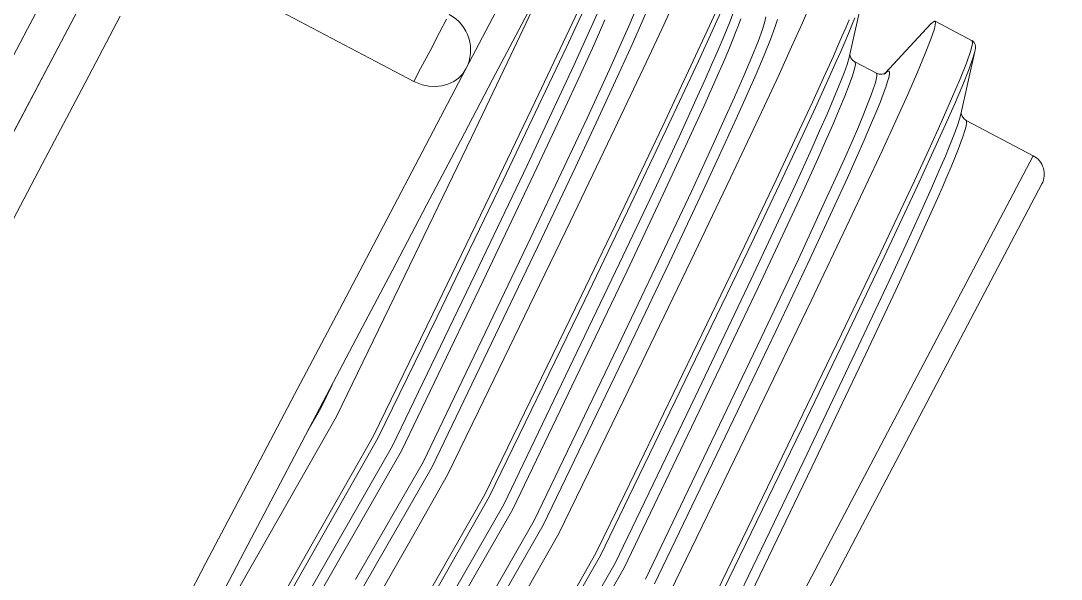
# Model space of a CAD drawing. Header units: metres. Extents: x 1628 to 1845, y 824 to 931.
# Drawn here: x 1706.8069 to 1706.8798, y 879.9129 to 879.952 of the extents above; entities that cross this region are included whole.
import ezdxf

# ---------------------------------------------------------------- set-up
doc = ezdxf.new("R2010")
doc.units = ezdxf.units.M
doc.header["$LTSCALE"] = 0.15
doc.layers.add('hidrosanitário', color=26, linetype='Continuous', lineweight=0)

msp = doc.modelspace()

# ---------------------------------------------------------------- linework, layer by layer
at = {"layer": 'hidrosanitário', "linetype": 'Continuous'}
for p, q in [((1706.803080101886, 879.9379647746683), (1706.824009386023, 879.977720018543)), ((1706.807362871931, 879.9514789595627), (1706.81055729904, 879.9575467843368)), ((1706.816434826435, 879.9572660976663), (1706.834443735346, 879.9477852459635)), ((1706.812960456448, 879.9567325405695), (1706.809709096313, 879.9505565713281)), ((1706.843921322548, 879.9554162832536), (1706.842022587087, 879.9518096290166)), ((1706.841239589864, 879.94961868133), (1706.843587561909, 879.9546083851441)), ((1706.846441491518, 879.9537736317519), (1706.84492058229, 879.9505222485008)), ((1706.846652947552, 879.953412365082), (1706.845140710262, 879.95017722712)), ((1706.851022487979, 879.9532825962643), (1706.850440204595, 879.9519292374201)), ((1706.851828713884, 879.9514573063587), (1706.85277136114, 879.9535127295193)), ((1706.85600614973, 879.9535402723931), (1706.855166516621, 879.9516811918276)), ((1706.861684025494, 879.9519020523095), (1706.862291746359, 879.9533212816906)), ((1706.864994362317, 879.9495870247941), (1706.86598292394, 879.9539909337999)), ((1706.838101791946, 879.9486677891754), (1706.840435911689, 879.9531014572839)), ((1706.846649098538, 879.951078676593), (1706.847431452944, 879.9528288306984)), ((1706.850159739319, 879.9531657449014), (1706.849586056019, 879.9518287165596)), ((1706.856203707056, 879.9531516644387), (1706.855368918664, 879.9513017878393)), ((1706.813854333471, 879.9523644428153), (1706.811160275906, 879.9472470716331)), ((1706.836247002352, 879.9512105575567), (1706.83673774133, 879.9521427178557)), ((1706.847078239428, 879.950371889997), (1706.84784746084, 879.952097098122)), ((1706.849586056019, 879.9518287165596), (1706.848910104573, 879.9502988878352)), ((1706.850440204595, 879.9519292374201), (1706.849754186079, 879.95038028757)), ((1706.856368114764, 879.9513817574438), (1706.856616734046, 879.9520004930422)), ((1706.856616734046, 879.9520004930422), (1706.856818767223, 879.9525265096444)), ((1706.857205661684, 879.9517394836292), (1706.857359423846, 879.9521684601217)), ((1706.859055253561, 879.9519829790191), (1706.858883163786, 879.9514197560692)), ((1706.859116385084, 879.9523210926089), (1706.859055253561, 879.9519829790191)), ((1706.859935088858, 879.952132278498), (1706.859760123934, 879.9515635958554)), ((1706.860933537229, 879.9502116357825), (1706.861684025494, 879.9519020523095)), ((1706.864965414319, 879.9521157421149), (1706.864726764435, 879.951546911854)), ((1706.865370701267, 879.9522401779017), (1706.865159680347, 879.9517225138983)), ((1706.870948271759, 879.9520186525123), (1706.870695863154, 879.9518195497498)), ((1706.87094015872, 879.9514735185561), (1706.871023426296, 879.9518965471972)), ((1706.870985948364, 879.952014544603), (1706.870948271759, 879.9520186525123)), ((1706.871023426296, 879.9518965471972), (1706.870985948364, 879.952014544603)), ((1706.873590685999, 879.9506432715647), (1706.870985948364, 879.952014544603)), ((1706.804123962028, 879.9453266395784), (1706.807362871931, 879.9514789595627)), ((1706.835579705179, 879.9499430243872), (1706.836247002352, 879.9512105575567)), ((1706.842022587087, 879.9518096290166), (1706.839945842791, 879.9478648464132)), ((1706.850761254864, 879.9491648028435), (1706.851828713884, 879.9514573063587)), ((1706.855166516621, 879.9516811918276), (1706.854196452429, 879.949574366278)), ((1706.855368918664, 879.9513017878393), (1706.854404566413, 879.9492058136206)), ((1706.856070172295, 879.9506651339783), (1706.856368114764, 879.9513817574438)), ((1706.856763915604, 879.9506116487972), (1706.857007745022, 879.9512212861526)), ((1706.857007745022, 879.9512212861526), (1706.857205661684, 879.9517394836292)), ((1706.858883163786, 879.9514197560692), (1706.858579445121, 879.9505904885517)), ((1706.859760123934, 879.9515635958554), (1706.859451636972, 879.9507252759689)), ((1706.864726764435, 879.951546911854), (1706.864462991381, 879.9509315153722)), ((1706.86492273022, 879.951156925329), (1706.864660815033, 879.950545069729)), ((1706.865159680347, 879.9517225138983), (1706.86492273022, 879.951156925329)), ((1706.870695863154, 879.9518195497498), (1706.867495758115, 879.9483730314599)), ((1706.870699957169, 879.9507523933174), (1706.87094015872, 879.9514735185561)), ((1706.809709096313, 879.9505565713281), (1706.806407241522, 879.9442846873211)), ((1706.84492058229, 879.9505222485008), (1706.842960368274, 879.946390327579)), ((1706.845655746504, 879.9489010174306), (1706.846649098538, 879.951078676593)), ((1706.846101107444, 879.9482250406662), (1706.847078239428, 879.950371889997)), ((1706.849754186079, 879.95038028757), (1706.848992267786, 879.9486947288418)), ((1706.8557216878, 879.949848898203), (1706.856070172295, 879.9506651339783)), ((1706.856471471866, 879.9499054702468), (1706.856763915604, 879.9506116487972)), ((1706.858579445121, 879.9505904885517), (1706.858142354665, 879.9495014958703)), ((1706.859451636972, 879.9507252759689), (1706.859007874081, 879.9496236139547)), ((1706.864462991381, 879.9509315153722), (1706.864175089215, 879.9502713366002)), ((1706.864660815033, 879.950545069729), (1706.864374921304, 879.9498887164585)), ((1706.870305523323, 879.9497383033266), (1706.870699957169, 879.9507523933174)), ((1706.873617329555, 879.9504135120459), (1706.87348030818, 879.9498889948985)), ((1706.87372767098, 879.9505270609251), (1706.873586855038, 879.9506449743066)), ((1706.873586943001, 879.9506450262855), (1706.873590685811, 879.9506432716638)), ((1706.873590685811, 879.9506432716638), (1706.873617329555, 879.9504135120459)), ((1706.873802001747, 879.9503781250845), (1706.87372767098, 879.9505270609251)), ((1706.873824172255, 879.9502336881109), (1706.873802001747, 879.9503781250845)), ((1706.834918355368, 879.9486867882509), (1706.835579705179, 879.9499430243872)), ((1706.845140710262, 879.95017722712), (1706.843191447908, 879.9460658230986)), ((1706.848910104573, 879.9502988878352), (1706.84815932126, 879.9486344806677)), ((1706.855325566436, 879.9489403856738), (1706.8557216878, 879.949848898203)), ((1706.856129204038, 879.9491010430696), (1706.856471471866, 879.9499054702468)), ((1706.860046929177, 879.9482626592729), (1706.860933537229, 879.9502116357825)), ((1706.864175089215, 879.9502713366002), (1706.863864020525, 879.9495681206816)), ((1706.864374921304, 879.9498887164585), (1706.864066006492, 879.9491896015312)), ((1706.865016300652, 879.9496539638457), (1706.86501499521, 879.9496790256543)), ((1706.865031795956, 879.9495719600076), (1706.865016300652, 879.9496539638457)), ((1706.869760751502, 879.9484386458615), (1706.870305523323, 879.9497383033266)), ((1706.87279280579, 879.9454815077387), (1706.87378136837, 879.9498854210045)), ((1706.87348030818, 879.9498889948985), (1706.873187851262, 879.9490692160595)), ((1706.873781364523, 879.9498854038847), (1706.873668129059, 879.9494820972656)), ((1706.873782982822, 879.9498926561863), (1706.873802261536, 879.9499881075534)), ((1706.873802261536, 879.9499881075534), (1706.873819622069, 879.9501103191834)), ((1706.873819622069, 879.9501103191834), (1706.873824172255, 879.9502336881109)), ((1706.838487673372, 879.9438616837161), (1706.841239589864, 879.94961868133)), ((1706.848289191033, 879.9439393862764), (1706.850761254864, 879.9491648028435)), ((1706.854196452429, 879.949574366278), (1706.851898878972, 879.9446817023066)), ((1706.854404566413, 879.9492058136206), (1706.852120824347, 879.9443394238064)), ((1706.854870791232, 879.9479150204701), (1706.855325566436, 879.9489403856738)), ((1706.855739958533, 879.9482055909983), (1706.856129204038, 879.9491010430696)), ((1706.858142354665, 879.9495014958703), (1706.857583774972, 879.9481824775504)), ((1706.859007874081, 879.9496236139547), (1706.858440891504, 879.9482886360432)), ((1706.863864020525, 879.9495681206816), (1706.863174679405, 879.9480362416592)), ((1706.864066006492, 879.9491896015312), (1706.863381371278, 879.9476666715183)), ((1706.864583426742, 879.9483309790852), (1706.864817293755, 879.9489821324072)), ((1706.864817293755, 879.9489821324072), (1706.864966189282, 879.9494713303842)), ((1706.864966189282, 879.9494713303842), (1706.864994362317, 879.9495870247941)), ((1706.865080003985, 879.9494488148097), (1706.865031795956, 879.9495719600076)), ((1706.865201061147, 879.9492842461458), (1706.865080003985, 879.9494488148097)), ((1706.865365006802, 879.9491638096478), (1706.865201061147, 879.9492842461458)), ((1706.865344615383, 879.9486682208568), (1706.865404669205, 879.9489816899701)), ((1706.865365026972, 879.9491638099313), (1706.865363259924, 879.9491647060416)), ((1706.86536483309, 879.9491639125389), (1706.8668730804, 879.9483698905827)), ((1706.865389813694, 879.9491375409292), (1706.865365026972, 879.9491638099313)), ((1706.865404669205, 879.9489816899701), (1706.865389813694, 879.9491375409292)), ((1706.873187851262, 879.9490692160595), (1706.872743055835, 879.947960072194)), ((1706.873668129059, 879.9494820972656), (1706.873377100623, 879.9486650325797)), ((1706.834443735346, 879.9477852459635), (1706.834918355368, 879.9486867882509)), ((1706.835283422932, 879.9433142879874), (1706.838101791946, 879.9486677891754)), ((1706.837878443012, 879.9483269990111), (1706.837582283738, 879.9480221386185)), ((1706.838101791946, 879.9486677891754), (1706.837878443012, 879.9483269990111)), ((1706.844450596264, 879.9463005277381), (1706.845655746504, 879.9489010174306)), ((1706.844915197563, 879.9456610971614), (1706.846101107444, 879.9482250406662)), ((1706.84815932126, 879.9486344806677), (1706.846588623546, 879.9452221325336)), ((1706.848992267786, 879.9486947288418), (1706.847398363151, 879.945238294218)), ((1706.855292900599, 879.9471948844301), (1706.855739958533, 879.9482055909983)), ((1706.857583774972, 879.9481824775504), (1706.856926165011, 879.9466819276471)), ((1706.858440891504, 879.9482886360432), (1706.857773471804, 879.9467694525059)), ((1706.859031901535, 879.9460697493308), (1706.860046929177, 879.9482626592729)), ((1706.864266543373, 879.9475222309933), (1706.864583426742, 879.9483309790852)), ((1706.864971030945, 879.9475453037165), (1706.865199726547, 879.9481866343102)), ((1706.865199726547, 879.9481866343102), (1706.865344615383, 879.9486682208568)), ((1706.867064773467, 879.9483030268556), (1706.866872866221, 879.9483699944775)), ((1706.866872941094, 879.9483699636447), (1706.866878788713, 879.948366386025)), ((1706.866878788713, 879.948366386025), (1706.866912692014, 879.9482926176287)), ((1706.866912692014, 879.9482926176287), (1706.866908376986, 879.9481457061132)), ((1706.867269054874, 879.9482963197319), (1706.867064773467, 879.9483030268556)), ((1706.86739798116, 879.9483262902221), (1706.867269054874, 879.9482963197319)), ((1706.867474435928, 879.9483599680863), (1706.86739798116, 879.9483262902221)), ((1706.86743241936, 879.9483048440601), (1706.867577396972, 879.9484457763978)), ((1706.86750800033, 879.9483805318458), (1706.867474435928, 879.9483599680863)), ((1706.867495779976, 879.948369046895), (1706.867511853866, 879.9483832967616)), ((1706.867511853866, 879.9483832967616), (1706.86750800033, 879.9483805318458)), ((1706.867577396972, 879.9484457763978), (1706.8676874516, 879.9485179864356)), ((1706.8676874516, 879.9485179864356), (1706.867759818212, 879.9485179700167)), ((1706.867789300124, 879.9482970890357), (1706.867745261347, 879.9480734753546)), ((1706.867759818212, 879.9485179700167), (1706.867793936611, 879.9484446106798)), ((1706.867793936611, 879.9484446106798), (1706.867789300124, 879.9482970890357)), ((1706.869070698561, 879.9468630264304), (1706.869760751502, 879.9484386458615)), ((1706.873377100623, 879.9486650325797), (1706.872934701496, 879.9475604414368)), ((1706.835024217403, 879.9475498509831), (1706.834443735346, 879.9477852459635)), ((1706.835492139227, 879.947450915567), (1706.835024217403, 879.9475498509831)), ((1706.835950282378, 879.9474260876951), (1706.835492139227, 879.947450915567)), ((1706.836411381205, 879.947474315747), (1706.835950282378, 879.9474260876951)), ((1706.836836806207, 879.9475910657064), (1706.836411381205, 879.947474315747)), ((1706.837238309932, 879.9477790441841), (1706.836836806207, 879.9475910657064)), ((1706.837582283738, 879.9480221386185), (1706.837238309932, 879.9477790441841)), ((1706.839945842791, 879.9478648464132), (1706.837717140631, 879.9436314193503)), ((1706.85434408893, 879.9467444220717), (1706.854870791232, 879.9479150204701)), ((1706.863174679405, 879.9480362416592), (1706.862391323327, 879.9463257275055)), ((1706.863381371278, 879.9476666715183), (1706.862603230408, 879.9459660502645)), ((1706.863873292906, 879.9465707111748), (1706.864266543373, 879.9475222309933)), ((1706.864660447139, 879.9467485209506), (1706.864971030945, 879.9475453037165)), ((1706.866782401331, 879.9476252960375), (1706.866657142271, 879.9472428987432)), ((1706.866865207611, 879.9479237433301), (1706.866782401331, 879.9476252960375)), ((1706.866908376986, 879.9481457061132), (1706.866865207611, 879.9479237433301)), ((1706.867661025671, 879.9477723135384), (1706.867533732462, 879.947386053094)), ((1706.867745261347, 879.9480734753546), (1706.867661025671, 879.9477723135384)), ((1706.872743055835, 879.947960072194), (1706.87215018911, 879.9465696692054)), ((1706.872934701496, 879.9475604414368), (1706.872345180324, 879.9461763943283)), ((1706.811160275906, 879.9472470716331), (1706.808389704305, 879.9419843617885)), ((1706.853048146137, 879.9439151980829), (1706.85434408893, 879.9467444220717)), ((1706.854774963944, 879.9460409360048), (1706.855292900599, 879.9471948844301)), ((1706.857773471804, 879.9467694525059), (1706.85704888176, 879.9451571721746)), ((1706.864274508523, 879.9458108893699), (1706.864660447139, 879.9467485209506)), ((1706.866485201824, 879.9467670885095), (1706.866259869045, 879.946183112966)), ((1706.866657142271, 879.9472428987432), (1706.866485201824, 879.9467670885095)), ((1706.867359089569, 879.9469051104121), (1706.867130286051, 879.9463145431749)), ((1706.867533732462, 879.947386053094), (1706.867359089569, 879.9469051104121)), ((1706.868241544779, 879.9450231844952), (1706.869070698561, 879.9468630264304)), ((1706.842960368274, 879.946390327579), (1706.840456220765, 879.9411680019608)), ((1706.843191447908, 879.9460658230986), (1706.84070107006, 879.9408692746644)), ((1706.842383653468, 879.9419040991769), (1706.844450596264, 879.9463005277381)), ((1706.853500059727, 879.9432516750693), (1706.854774963944, 879.9460409360048)), ((1706.856926165011, 879.9466819276471), (1706.856212169324, 879.9450897730948)), ((1706.856652286252, 879.9410199390844), (1706.859031901535, 879.9460697493308)), ((1706.862391323327, 879.9463257275055), (1706.861493826808, 879.9443923188243)), ((1706.863412925977, 879.9454957746697), (1706.863873292906, 879.9465707111748)), ((1706.866259869045, 879.946183112966), (1706.865971747421, 879.9454709237185)), ((1706.867130286051, 879.9463145431749), (1706.866837786662, 879.9455940394674)), ((1706.87215018911, 879.9465696692054), (1706.871414693642, 879.9449083571066)), ((1706.872345180324, 879.9461763943283), (1706.87161395336, 879.9445231912206)), ((1706.842880543079, 879.9413259985957), (1706.844915197563, 879.9456610971614)), ((1706.862603230408, 879.9459660502645), (1706.861711514267, 879.9440435716498)), ((1706.862896586972, 879.9443201125567), (1706.863412925977, 879.9454957746697)), ((1706.86382231964, 879.9447514865109), (1706.864274508523, 879.9458108893699)), ((1706.865971747421, 879.9454709237185), (1706.865611778511, 879.9446124678853)), ((1706.866837786662, 879.9455940394674), (1706.866472400457, 879.9447252947285)), ((1706.872704620462, 879.9451539783844), (1706.87279280579, 879.9454815077387)), ((1706.872814731899, 879.945548587057), (1706.872813438011, 879.9455735056046)), ((1706.872830208911, 879.9454665912968), (1706.872814731899, 879.945548587057)), ((1706.872878418505, 879.9453433836733), (1706.872830208911, 879.9454665912968)), ((1706.872999604094, 879.9451786448893), (1706.872878418505, 879.9453433836733)), ((1706.846588623546, 879.9452221325336), (1706.844967921954, 879.9417597613318)), ((1706.847398363151, 879.945238294218), (1706.845753734179, 879.9417304751563)), ((1706.851898878972, 879.9446817023066), (1706.849186671902, 879.9390006832567)), ((1706.856212169324, 879.9450897730948), (1706.855457136328, 879.9434330258965)), ((1706.85704888176, 879.9451571721746), (1706.856282678025, 879.9434792041455)), ((1706.86331485687, 879.9435926846699), (1706.86382231964, 879.9447514865109)), ((1706.865611778511, 879.9446124678853), (1706.865166604914, 879.9435802256766)), ((1706.866472400457, 879.9447252947285), (1706.866020573103, 879.9436804151875)), ((1706.867280546071, 879.9429329026929), (1706.868241544779, 879.9450231844952)), ((1706.871414693642, 879.9449083571066), (1706.870543017769, 879.9429883637548)), ((1706.872416593782, 879.9443179932663), (1706.872580994781, 879.9447745200602)), ((1706.872580994781, 879.9447745200602), (1706.872704620462, 879.9451539783844)), ((1706.873163518116, 879.9450582579365), (1706.872999604094, 879.9451786448893)), ((1706.873084788453, 879.9443541585593), (1706.873165568908, 879.9446555603789)), ((1706.873163276543, 879.9450583953052), (1706.877863181433, 879.942584114298)), ((1706.873165065243, 879.9450574069691), (1706.873163502065, 879.9450582758503)), ((1706.873193181895, 879.9450212307396), (1706.873165065243, 879.9450574069691)), ((1706.873165568908, 879.9446555603789), (1706.873203442186, 879.9448801051038)), ((1706.873203442186, 879.9448801051038), (1706.873193181895, 879.9450212307396)), ((1706.833805708135, 879.9341736905725), (1706.838487673372, 879.9438616837161)), ((1706.845438226501, 879.937994246584), (1706.848289191033, 879.9439393862764)), ((1706.852120824347, 879.9443394238064), (1706.849425276094, 879.9386900377784)), ((1706.851457037568, 879.940502823474), (1706.853048146137, 879.9439151980829)), ((1706.861493826808, 879.9443923188243), (1706.859843180511, 879.9408840138607)), ((1706.861711514267, 879.9440435716498), (1706.86007100244, 879.9405543526258)), ((1706.862341838743, 879.9430800617182), (1706.862896586972, 879.9443201125567)), ((1706.87161395336, 879.9445231912206), (1706.87074743631, 879.9426129979714)), ((1706.872214615127, 879.9437919857468), (1706.872416593782, 879.9443179932663)), ((1706.872803446634, 879.9435308709282), (1706.872964228893, 879.9439805241817)), ((1706.872964228893, 879.9439805241817), (1706.873084788453, 879.9443541585593)), ((1706.832307723947, 879.9376619380031), (1706.835283422932, 879.9433142879874)), ((1706.837717140631, 879.9436314193503), (1706.835364542996, 879.9391626524238)), ((1706.851934124741, 879.9398871185768), (1706.853500059727, 879.9432516750693)), ((1706.855457136328, 879.9434330258965), (1706.853905985895, 879.9400840614366)), ((1706.856282678025, 879.9434792041455), (1706.854708619573, 879.9400867258558)), ((1706.861196645615, 879.940568314108), (1706.862341838743, 879.9430800617182)), ((1706.8627694133, 879.9423703076753), (1706.86331485687, 879.9435926846699)), ((1706.865166604914, 879.9435802256766), (1706.864631339653, 879.9423666176393)), ((1706.866020573103, 879.9436804151875), (1706.865477347512, 879.9424516879873)), ((1706.871709862671, 879.9425558020633), (1706.871978099917, 879.94320276307)), ((1706.871978099917, 879.94320276307), (1706.872214615127, 879.9437919857468)), ((1706.872605580016, 879.9430126739311), (1706.872803446634, 879.9435308709282)), ((1706.859730480357, 879.9081409891204), (1706.877863181433, 879.942584114298)), ((1706.861642931587, 879.9398940994728), (1706.8627694133, 879.9423703076753)), ((1706.864631339653, 879.9423666176393), (1706.864005814212, 879.9409736504825)), ((1706.865477347512, 879.9424516879873), (1706.864842552546, 879.9410411144221)), ((1706.864997071197, 879.9380657114676), (1706.867280546071, 879.9429329026929)), ((1706.870543017769, 879.9429883637548), (1706.869542580418, 879.9408237517522)), ((1706.87074743631, 879.9426129979714), (1706.86975300885, 879.9404598025193)), ((1706.871414860275, 879.9418615243227), (1706.871709862671, 879.9425558020633)), ((1706.872110349132, 879.9417945759909), (1706.872373622917, 879.9424321091386)), ((1706.872373622917, 879.9424321091386), (1706.872605580016, 879.9430126739311)), ((1706.808389704305, 879.9419843617885), (1706.805580566997, 879.9366483962568)), ((1706.838754109558, 879.9342884943638), (1706.842383653468, 879.9419040991769)), ((1706.844967921954, 879.9417597613318), (1706.842636803682, 879.9368387531734)), ((1706.845753734179, 879.9417304751563), (1706.843388169343, 879.9367440343689)), ((1706.871090906225, 879.9411136395644), (1706.871414860275, 879.9418615243227)), ((1706.871820637514, 879.9411103478795), (1706.872110349132, 879.9417945759909)), ((1706.840456220765, 879.9411680019608), (1706.835776026101, 879.9314953148099)), ((1706.839306399713, 879.9338156268635), (1706.842880543079, 879.9413259985957)), ((1706.853874894226, 879.9352145506092), (1706.856652286252, 879.9410199390844)), ((1706.859843180511, 879.9408840138607), (1706.857635349863, 879.9362509659285)), ((1706.864005814212, 879.9409736504825), (1706.863271109033, 879.9393613687852)), ((1706.864842552546, 879.9410411144221), (1706.864096985845, 879.9394082026059)), ((1706.870735814293, 879.9403065962236), (1706.871090906225, 879.9411136395644)), ((1706.871502350704, 879.9403732277902), (1706.871820637514, 879.9411103478795)), ((1706.84070107006, 879.9408692746644), (1706.836049738461, 879.9312512766402)), ((1706.848874434917, 879.935043571142), (1706.851457037568, 879.940502823474)), ((1706.86007100244, 879.9405543526258), (1706.857876168634, 879.9359457233512)), ((1706.860014176909, 879.9380181005394), (1706.861196645615, 879.940568314108)), ((1706.861030220929, 879.9074567362499), (1706.878478669107, 879.9406001208025)), ((1706.869542580418, 879.9408237517522), (1706.867191100823, 879.9358286070791)), ((1706.86975300885, 879.9404598025193), (1706.867415909535, 879.9354919751498)), ((1706.869918566953, 879.9384839101721), (1706.870735814293, 879.9403065962236)), ((1706.871153344394, 879.9395777437054), (1706.871502350704, 879.9403732277902)), ((1706.84939146334, 879.934503732983), (1706.851934124741, 879.9398871185768)), ((1706.853905985895, 879.9400840614366), (1706.851596991746, 879.93517902973)), ((1706.854708619573, 879.9400867258558), (1706.852365531027, 879.9351169316918)), ((1706.86047932564, 879.937379714674), (1706.861642931587, 879.9398940994728)), ((1706.870349753608, 879.9377809971978), (1706.871153344394, 879.9395777437054)), ((1706.835364542996, 879.9391626524238), (1706.832917640577, 879.9345147532516)), ((1706.849186671902, 879.9390006832567), (1706.846166197631, 879.9327363079573)), ((1706.863271109033, 879.9393613687852), (1706.861403603178, 879.9353351137132)), ((1706.864096985845, 879.9394082026059), (1706.862201922851, 879.9353296080236)), ((1706.838987383409, 879.9246814025481), (1706.845438226501, 879.937994246584)), ((1706.849425276094, 879.9386900377784), (1706.846424208851, 879.9324626030392)), ((1706.858086561763, 879.9339171745775), (1706.860014176909, 879.9380181005394)), ((1706.8622975088, 879.9324081606272), (1706.864997071197, 879.9380657114676)), ((1706.868935626963, 879.9363336828427), (1706.869918566953, 879.9384839101721)), ((1706.82922563458, 879.9318074991405), (1706.832307723947, 879.9376619380031)), ((1706.858581830384, 879.9333359995939), (1706.86047932564, 879.937379714674)), ((1706.869382807301, 879.9356611484501), (1706.870349753608, 879.9377809971978)), ((1706.842636803682, 879.9368387531734), (1706.839212291434, 879.9296781455186)), ((1706.843388169343, 879.9367440343689), (1706.839912871764, 879.9294869605407)), ((1706.857635349863, 879.9362509659285), (1706.854670478657, 879.9300906828602)), ((1706.857876168634, 879.9359457233512), (1706.854928589248, 879.9298179599926)), ((1706.867191100823, 879.9358286070791), (1706.86443900243, 879.930072458627)), ((1706.86776076618, 879.933801476758), (1706.868935626963, 879.9363336828427)), ((1706.851596991746, 879.93517902973), (1706.848747864831, 879.9291977924228)), ((1706.849167942345, 879.9254790952535), (1706.853874894226, 879.9352145506092)), ((1706.852365531027, 879.9351169316918), (1706.849474238541, 879.9290556012203)), ((1706.861403603178, 879.9353351137132), (1706.859059066639, 879.9303641723899)), ((1706.862201922851, 879.9353296080236), (1706.859822781639, 879.9302929380823)), ((1706.867415909535, 879.9354919751498), (1706.86468096044, 879.9297684037175)), ((1706.868226661373, 879.9331644896532), (1706.869382807301, 879.9356611484501)), ((1706.832917640577, 879.9345147532516), (1706.830407186422, 879.9297461373491)), ((1706.84075515382, 879.9181306146885), (1706.848874434917, 879.935043571142)), ((1706.841383299446, 879.9177999252814), (1706.84939146334, 879.934503732983)), ((1706.829012630473, 879.9243125062748), (1706.833805708135, 879.9341736905725)), ((1706.832956710361, 879.9222361319252), (1706.838754109558, 879.9342884943638)), ((1706.833584856011, 879.9219054425056), (1706.839306399713, 879.9338156268635)), ((1706.854158328139, 879.9256754417785), (1706.858086561763, 879.9339171745775)), ((1706.865624971374, 879.9292622110601), (1706.86776076618, 879.933801476758)), ((1706.854713536994, 879.9252081222666), (1706.858581830384, 879.9333359995939)), ((1706.866124171028, 879.9286884832369), (1706.868226661373, 879.9331644896532)), ((1706.846166197631, 879.9327363079573), (1706.839415819116, 879.918835712025)), ((1706.846424208851, 879.9324626030392), (1706.839729855728, 879.9186703863764)), ((1706.857667885954, 879.9228195920272), (1706.8622975088, 879.9324081606272)), ((1706.826089911013, 879.925851181939), (1706.82922563458, 879.9318074991405)), ((1706.835776026101, 879.9314953148099), (1706.831617382462, 879.922941225679)), ((1706.836049738461, 879.9312512766402), (1706.831931430457, 879.9227758940382)), ((1706.854670478657, 879.9300906828602), (1706.849235747107, 879.9188862126458)), ((1706.859059066639, 879.9303641723899), (1706.856422341352, 879.9248331569505)), ((1706.859822781639, 879.9302929380823), (1706.857147018519, 879.9246877761242)), ((1706.86443900243, 879.930072458627), (1706.861378387127, 879.9237304005413)), ((1706.830407186422, 879.9297461373491), (1706.827864766842, 879.9249168030166)), ((1706.839212291434, 879.9296781455186), (1706.835093103314, 879.9211114205531)), ((1706.839912871764, 879.9294869605407), (1706.835721249188, 879.9207807310028)), ((1706.854928589248, 879.9298179599926), (1706.849525619617, 879.9186732715713)), ((1706.86468096044, 879.9297684037175), (1706.861639726665, 879.9234631615876)), ((1706.861782000002, 879.921205389015), (1706.865624971374, 879.9292622110601)), ((1706.848747864831, 879.9291977924228), (1706.84289154675, 879.9170059033289)), ((1706.849474238541, 879.9290556012203), (1706.843519693156, 879.9166752134976)), ((1706.862339724847, 879.9207428268547), (1706.866124171028, 879.9286884832369)), ((1706.828711767236, 879.9265256830441), (1706.827922805818, 879.9248862481921)), ((1706.826089911013, 879.925851181939), (1706.822954187447, 879.9198948647376)), ((1706.848553597221, 879.9140250974823), (1706.854158328139, 879.9256754417785)), ((1706.825322347262, 879.9200874686843), (1706.827864766842, 879.9249168030166)), ((1706.827017766442, 879.9233079229788), (1706.827922805818, 879.9248862481921)), ((1706.844609517346, 879.9161014718246), (1706.849167942345, 879.9254790952535)), ((1706.849181742881, 879.9136944080573), (1706.854713536994, 879.9252081222666)), ((1706.856422341352, 879.9248331569505), (1706.850689990185, 879.9129003861048)), ((1706.829012630473, 879.9243125062748), (1706.823595701977, 879.9147797503823)), ((1706.836811098547, 879.9202069760792), (1706.838987383409, 879.9246814025481)), ((1706.857147018519, 879.9246877761242), (1706.851318135953, 879.9125696966095)), ((1706.861378387127, 879.9237304005413), (1706.855012697383, 879.9106246821065)), ((1706.861639726665, 879.9234631615876), (1706.855326739332, 879.910459353648)), ((1706.826918966703, 879.9146713014276), (1706.831617382462, 879.922941225679)), ((1706.827275072422, 879.9145837697155), (1706.831931430457, 879.9227758940382)), ((1706.852407985421, 879.9119959416292), (1706.857667885954, 879.9228195920272)), ((1706.832956710361, 879.9222361319252), (1706.82630176606, 879.91063522704)), ((1706.833584856005, 879.9219054424951), (1706.827004192826, 879.910447544525)), ((1706.856352039808, 879.9099195807045), (1706.861782000002, 879.921205389015)), ((1706.830361939205, 879.9128668724278), (1706.835093103309, 879.9211114205426)), ((1706.830916071799, 879.9123975094943), (1706.835721249188, 879.9207807310028)), ((1706.856980186316, 879.9095888908331), (1706.862339724847, 879.9207428268547)), ((1706.822954187447, 879.9198948647376), (1706.81987209808, 879.914040425875)), ((1706.822811893107, 879.9153188527815), (1706.825322347262, 879.9200874686843)), ((1706.836811098547, 879.9202069760792), (1706.834354045084, 879.9158803612003)), ((1706.831776529601, 879.9054030863302), (1706.839415819116, 879.918835712025)), ((1706.832148206517, 879.9053452897741), (1706.839729855728, 879.9186703863764)), ((1706.849235747107, 879.9188862126458), (1706.847214280271, 879.9147301854722)), ((1706.849525619617, 879.9186732715713), (1706.847528316446, 879.9145648600537)), ((1706.84075515382, 879.9181306146885), (1706.831407198382, 879.9018644980448)), ((1706.84138329944, 879.9177999252712), (1706.832144879365, 879.9017437901451)), ((1706.836154921371, 879.9052774550104), (1706.842891546744, 879.9170059033185)), ((1706.836683261273, 879.9047590979393), (1706.843519693156, 879.9166752134976)), ((1706.844609517346, 879.9161014718246), (1706.839458435282, 879.9070358547352)), ((1706.834354045084, 879.9158803612003), (1706.827029776328, 879.9030273350935)), ((1706.823595701977, 879.9147797503823), (1706.818258667491, 879.9054366206855)), ((1706.820364990687, 879.9106709536094), (1706.822811893107, 879.9153188527815)), ((1706.821593548624, 879.9053382943506), (1706.826918966703, 879.9146713014276)), ((1706.844932096261, 879.9107114137472), (1706.847214280271, 879.9147301854722)), ((1706.81987209808, 879.914040425875), (1706.816896399095, 879.9083880758907)), ((1706.821978404991, 879.9053055109474), (1706.827275072422, 879.9145837697155)), ((1706.848553597221, 879.9140250974823), (1706.84212103658, 879.9028105669753)), ((1706.845271711374, 879.910592958909), (1706.847528316446, 879.9145648600537)), ((1706.849181742876, 879.9136944080468), (1706.842820541424, 879.9026173381684))]:
    msp.add_line(p, q, dxfattribs=at)
at = {"layer": 'hidrosanitário', "color": 252}
for radius in [0.9061456014126571, 0.9058791726019018, 0.9041094463522866, 0.9026907153113096, 0.8958214832737841, 0.8951386036019684, 0.8842056471849256]:
    msp.add_circle((1707.520815090552, 879.5718501633668), radius, dxfattribs=at)
for radius, start, end in [(0.8325693453144607, 114.291047590947, 155.708952409598), (0.8282603734532591, 114.3171018039598, 155.6828981974716)]:
    msp.add_arc((1707.520815090552, 879.5718501633668), radius, start, end, dxfattribs=at)
at = {"layer": 'hidrosanitário', "linetype": 'Continuous'}
for centre, radius, start in [((1706.835601356841, 879.9499841517905), 0.002825788752043714, 332.2352846131563), ((1706.877178928562, 879.9412843737254), 0.001468852459222723, 332.2352823055099)]:
    msp.add_arc(centre, radius, start, 62.23528461025706, dxfattribs=at)

doc.saveas('drawing.dxf')
